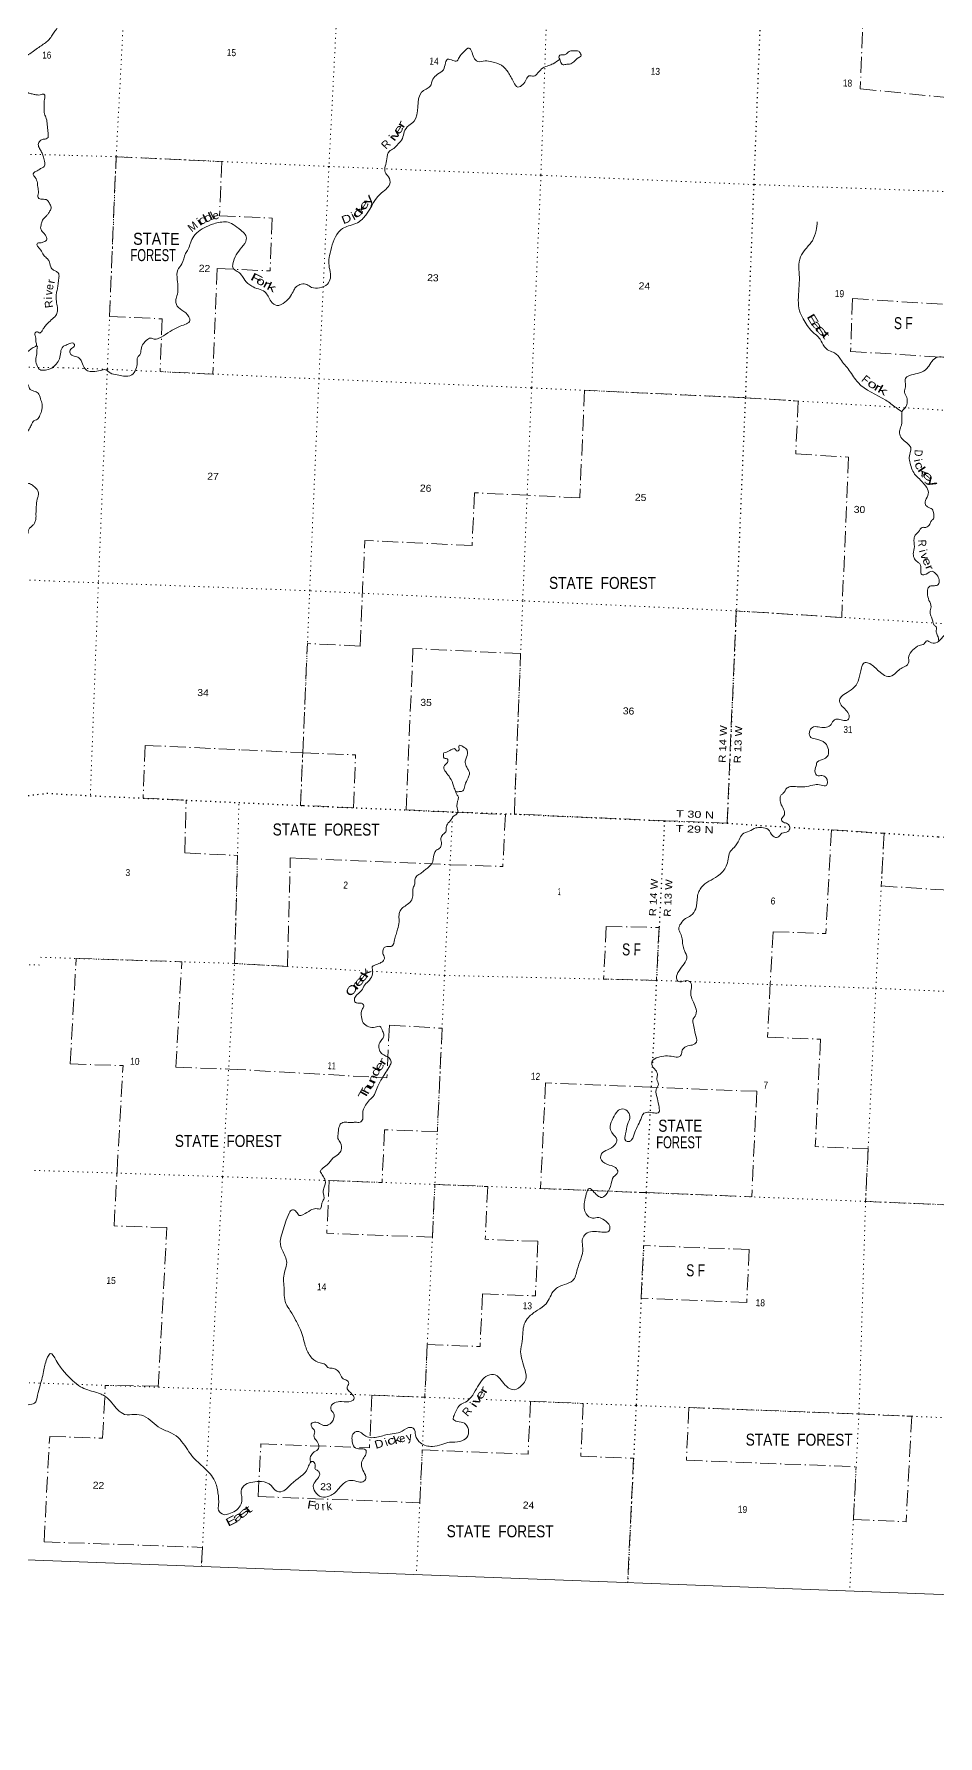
# Model space of a CAD drawing. Header units: feet. Extents: x -955330 to -733631, y 195788 to 387588.
# Drawn here: x -862511 to -839928, y 195788 to 238313 of the extents above; entities that cross this region are included whole.
import ezdxf
from ezdxf.enums import TextEntityAlignment as Align

# ---------------------------------------------------------------- set-up
doc = ezdxf.new("R2010")
doc.units = ezdxf.units.FT
doc.header["$LTSCALE"] = 80
doc.linetypes.add('DOT_DASHED', pattern=[7.7, 5, -1.2, 0.3, -1.2])
doc.linetypes.add('DOTTED', pattern=[1.5, 0.3, -1.2])
for name, color, linetype, lineweight in [('39', 7, 'Continuous', 13), ('4', 7, 'Continuous', 13), ('41', 7, 'Continuous', 13), ('44', 7, 'DOT_DASHED', 13), ('6', 7, 'DOTTED', 25), ('7', 7, 'DOTTED', 13)]:
    doc.layers.add(name, color=color, linetype=linetype, lineweight=lineweight)

msp = doc.modelspace()

# ---------------------------------------------------------------- linework, layer by layer
at = {"layer": '39'}
for points in [[(-864716.44, 240582.82), (-864678.18, 240408.87), (-864640.52, 240265.33), (-864613.38, 240112.15), (-864591.15, 239983.52), (-864560.84, 239724.88), (-864562.12, 239566.97), (-864580.27, 239436.19), (-864587.63, 239321.1), (-864586.75, 239209.67), (-864588.11, 239136.83), (-864588.87, 239033.58), (-864628.57, 238915.96), (-864687.34, 238821.53), (-864741.9, 238730.94), (-864815.9, 238655.45), (-864900.04, 238578.42), (-864982.37, 238497.24), (-865051, 238407.32), (-865087.88, 238350.33), (-865147.64, 238191.14), (-865171.54, 238066.7), (-865165.29, 237940.84), (-865147.68, 237842.8), (-865099.65, 237662.31), (-865017.26, 237484.25), (-864933.36, 237425.61), (-864859.84, 237403.91), (-864757.24, 237401.09), (-864643.09, 237430.13), (-864491.36, 237487.77), (-864392.03, 237501.31), (-864322.94, 237514.25), (-864264.66, 237511.5), (-864240.03, 237477.93), (-864232.41, 237424.91), (-864231.02, 237368.14), (-864155.96, 237249.16), (-864099.09, 237129.01), (-863954.58, 236943.97), (-863838.54, 236796.72), (-863705.89, 236703.37), (-863553.29, 236649.59), (-863447.79, 236622.33), (-863294.19, 236633.3), (-863204.73, 236651.36), (-863139.19, 236674.59), (-863096.56, 236725.23), (-863061.82, 236822.83), (-863041.89, 236904.92), (-863015.75, 236990.77), (-862990.32, 237017.92), (-862967.32, 237079.62), (-862971, 237217.51), (-862988, 237285.14), (-862971.07, 237389.66), (-862911.31, 237548.85), (-862865.26, 237629.71), (-862778.92, 237710.7), (-862683.09, 237779.08), (-862554.45, 237860.09), (-862420.94, 237959.1), (-862306.55, 238036.73), (-862198.1, 238116.67), (-862113.48, 238203.81), (-862042, 238311.82), (-861973.28, 238403.76), (-861888.71, 238533.43), (-861813.68, 238631.15), (-861719.57, 238705.69), (-861603.65, 238773.13), (-861546.57, 238831.19), (-861490.09, 238919.66), (-861445.44, 239057.29), (-861443.51, 239142.26), (-861446.77, 239245.7), (-861467.65, 239360.1), (-861472.87, 239508.18), (-861468.45, 239690.25), (-861449.36, 239928.32), (-861435.87, 240132.23), (-861414.2, 240382.34), (-861407.41, 240485.3), (-861371, 240571.68)], [(-852430, 237307.95), (-852285, 237419.95), (-852229, 237595.95), (-852180, 237681.95), (-852044, 237648.95), (-851941, 237644.95), (-851892, 237724.95), (-851774, 237869.95), (-851638, 237956.95), (-851586, 237899.95), (-851525, 237724.95), (-851427, 237625.95), (-851239, 237643.95), (-851070, 237618.95), (-850831, 237531.95), (-850668, 237356.95), (-850534, 237115.95), (-850422, 236986.95), (-850301, 237047.95), (-850216, 237179.95), (-850146, 237266.95), (-850032, 237256.95), (-849922, 237341.95), (-849795, 237468.95), (-849654, 237524.95), (-849545, 237571.95), (-849374, 237685.95)], [(-849374, 237685.95), (-849401, 237732.95), (-849375, 237786.95), (-849278, 237789.95), (-849205, 237820.95), (-849124, 237888.95), (-849009, 237891.95), (-848910, 237883.95), (-848858, 237821.95), (-848839, 237772.95), (-848901, 237726.95), (-849028, 237617.95), (-849132, 237562.95), (-849227, 237553.95), (-849314, 237551.95), (-849353, 237603.95), (-849374, 237685.95)], [(-861757.64, 230524.59), (-861657, 230562.95), (-861529, 230584.95), (-861497, 230519.95), (-861572, 230457.95), (-861617, 230363.95), (-861535, 230270.95), (-861417, 230237.95), (-861337, 230158.95), (-861262, 229984.95), (-861176, 229900.95), (-861036, 229877.95), (-860850, 229907.95), (-860722, 229923.95), (-860608, 229845.95), (-860436, 229797.95), (-860277, 229767.95), (-860069, 229795.95), (-859967, 229937.95), (-859936, 230099.95), (-859919, 230236.95), (-859869, 230299.95), (-859834, 230433.95), (-859779, 230581.95), (-859706, 230653.95), (-859595, 230716.95), (-859511, 230691.95), (-859457, 230692.95), (-859338, 230738.95), (-858857, 231013.95), (-858617, 231151.95), (-858719, 231342.95), (-858904, 231479.95), (-858970, 231647.95), (-858941, 231767.95), (-858932, 232175.95), (-858918, 232419.95), (-858822, 232569.95), (-858723, 232825.95), (-858657, 232934.95), (-858602, 233089.95), (-858519, 233260.95), (-858156, 233521.95), (-858021, 233573.95), (-857856.97, 233608.33), (-857705.75, 233620.59), (-857540, 233557.95), (-857347, 233411.95), (-857239, 233305.95), (-857207, 233177.95), (-857321, 232984.95), (-857544, 232572.95), (-857539, 232464.95), (-857461, 232399.95), (-857358, 232327.95), (-857245, 232166.95), (-857072, 232013.95), (-856906.75, 231942.9), (-856746, 231870.95), (-856589, 231631.95), (-856443, 231531.95), (-856244, 231611.95), (-856102, 231766.95), (-856021, 231909.95), (-855955, 232002.95), (-855699, 232056.95), (-855575, 231981.95), (-855377, 231973.95), (-855181, 232063.95), (-855108, 232210.95), (-855125, 232425.95), (-855146, 232630.95), (-855115, 232833.95), (-854904, 233361.95), (-854770, 233472.95), (-854615, 233527.95), (-854429, 233598.95), (-854284, 233714.95), (-853863, 234314.95), (-853724, 234431.95), (-853625, 234565.95), (-853657, 234746.95), (-853742, 234858.95), (-853735, 235007.95), (-853697, 235194.95), (-853634, 235385.95), (-853525, 235455.95), (-853412, 235566.95), (-853309, 235700.95), (-853263, 235870.95), (-853151, 236024.95), (-853017, 236133.95), (-852828, 236856.95), (-852718, 236935.95), (-852615, 237006.95), (-852547, 237184.95), (-852430, 237307.95)], [(-862984.25, 237029.02), (-862907.22, 236985.65), (-862814.63, 236940.77), (-862724.79, 236879.82), (-862610.38, 236827.84), (-862506.7, 236804.72), (-862426.77, 236790.82), (-862360.26, 236791.73), (-862307.16, 236807.45), (-862278.93, 236808.14), (-862257, 236803.05), (-862243.17, 236753.79), (-862257.68, 236614.74), (-862260.5, 236467.03), (-862249.25, 236318.66), (-862204.25, 236203.12), (-862181.42, 236044.07), (-862162.97, 235877.13), (-862157.14, 235785.72), (-862161.68, 235731.26), (-862211.79, 235693.12), (-862302.99, 235681.22), (-862375.96, 235627.96), (-862402.85, 235525.94), (-862358.92, 235430.71), (-862310.79, 235339.33), (-862277.38, 235234.46), (-862243.55, 235095.15), (-862258.01, 235000.65), (-862322.09, 234965.19), (-862409.32, 234908.55), (-862493.79, 234867.99), (-862530.3, 234819.08), (-862502.96, 234757.03), (-862434.5, 234626.21), (-862416.57, 234491.7), (-862403.12, 234347.27), (-862414.44, 234276.92), (-862408.65, 234228.05), (-862365.93, 234193.63), (-862271.65, 234185.12), (-862162.61, 234147.57), (-862116.3, 234060.32), (-862088.3, 234012.42), (-862103.04, 233911.86), (-862146.7, 233838.98), (-862193.92, 233776.41), (-862244.6, 233726.14), (-862311.12, 233638.15), (-862335.72, 233542.1), (-862348.95, 233473.87), (-862304.93, 233380.65), (-862251.37, 233319.39), (-862203.94, 233256.4), (-862200.21, 233163.06), (-862289.35, 233108.54), (-862372.51, 233096.26), (-862427.25, 233088.72), (-862437.16, 233048.68), (-862398.14, 232977.98), (-862340.75, 232912.49), (-862273.73, 232793.89), (-862198.81, 232715.42), (-862143.34, 232652.04), (-862091.98, 232499.75), (-862064.08, 232449.83), (-862003.84, 232402.43), (-861933.07, 232364.66), (-861894.84, 232320.32), (-861891.96, 232208.8), (-861908.85, 232061.75), (-861928.45, 231943.19), (-861953.51, 231837.04), (-861961.15, 231715.88), (-861940.13, 231560.97), (-861922.57, 231418.38), (-861949.84, 231308.28), (-862049.74, 231195.53), (-862167.54, 231087.68), (-862244.02, 231002.18), (-862291.8, 230927.48), (-862326.58, 230872.42), (-862366.27, 230841.89), (-862409.55, 230864.18), (-862476.25, 230859.23), (-862484.12, 230776.57), (-862463.7, 230652.07), (-862465.02, 230623.78), (-862449.36, 230570.38), (-862457.55, 230524.19), (-862532.25, 230477.08)], [(-842944, 233622.95), (-842973, 233401.95), (-843066, 233149.95), (-843234, 232940.95), (-843362, 232745.95), (-843402, 232490.95), (-843391, 232235.95), (-843417, 231666.95), (-843386, 231396.95), (-843294, 231195.95), (-843070, 230879.95), (-842873, 230688.95), (-842762, 230497.95), (-842652, 230402.95), (-842511, 230347.95), (-842367, 230189.95), (-842146, 229907.95), (-841924, 229602.95), (-841231, 229163.95), (-840975, 228977.95), (-840823, 228874.95)], [(-838307, 231980.95), (-838548, 231826.95), (-838691, 231701.95), (-838975, 231365.95), (-839056, 231212.95), (-839081, 231011.95), (-839159, 230834.95), (-839222, 230642.95), (-839212, 230444.95), (-839287, 230376.95), (-839409, 230406.95), (-839558, 230415.95), (-839650, 230333.95), (-839735, 230245.95), (-839893, 230244.95), (-840048, 230169.95), (-840158, 230017.95), (-840250, 229917.95), (-840438, 229832.95), (-840642, 229776.95), (-840743, 229709.95), (-840746, 229612.95), (-840742, 229493.95), (-840762, 229362.95), (-840704, 229229.95), (-840701, 229089.95), (-840749, 228974.95), (-840812, 228907.95), (-840832, 228785.95), (-840842, 228540.95), (-840882, 228411.95), (-840882, 228310.95), (-840807, 228178.95), (-840602.05, 227943.87), (-840610.22, 227890.74), (-840648, 227734.95), (-840625, 227586.95), (-840486, 227286.95), (-840362, 227167.95), (-840266.92, 227057.01), (-840172, 226900.95), (-840199, 226738.95), (-840251, 226582.95), (-840187, 226495.95), (-840070, 226438.95), (-840033, 226318.95), (-840043, 226197.95), (-840091, 226152.95), (-840134, 226065.95), (-840228, 225985.95), (-840322.1, 225984.2), (-840412.01, 225877.94), (-840494, 225792.95), (-840525, 225708.95), (-840518, 225506.95), (-840544, 225323.95), (-840510, 225196.95), (-840442, 225121.95), (-840381, 225073.95), (-840355, 224921.95), (-840331, 224807.95), (-840226, 224819.95), (-840076, 224887.95), (-839954, 224796.95), (-839902, 224675.95), (-839922, 224555.95), (-840017, 224528.95), (-840110, 224521.95), (-840170, 224478.95), (-840191, 224348.95), (-840152, 224162.95), (-840099, 223997.95), (-840126, 223867.95), (-840092, 223740.95), (-840059, 223640.95), (-840031, 223554.95), (-839976, 223502.95), (-839969, 223371.95), (-839937, 223279.95), (-839908, 223144.95)], [(-833068, 231071.95), (-833085, 230912.95), (-833174, 230725.95), (-833306, 230560.95), (-833360, 230406.95), (-833326, 230207.95), (-833307, 230028.95), (-833374, 229901.95), (-833535, 229779.95), (-833669, 229646.95), (-833741, 229485.95), (-833909, 229273.95), (-834095, 229188.95), (-834256, 229205.95), (-834373, 229256.95), (-834554, 229225.95), (-834768, 229142.95), (-834888, 228990.95), (-835073, 228966.95), (-835255, 228950.95), (-835339, 228841.95), (-835374, 228681.95), (-835434, 228586.95), (-835514, 228411.95), (-835590, 228308.95), (-835729, 228260.95), (-835815, 228205.95), (-835865, 228107.95), (-835953, 228056.95), (-836045, 227982.95), (-836093, 227852.95), (-836148, 227708.95), (-836258, 227609.95), (-836431, 227512.95), (-836573, 227432.95), (-836704, 227412.95), (-836798, 227451.95), (-836869, 227423.95), (-836937, 227345.95), (-837037, 227358.95), (-837160, 227346.95), (-837294, 227324.95), (-837372, 227299.95), (-837363, 227185.95), (-837386, 227040.95), (-837580, 226839.95), (-837679, 226731.95), (-837651, 226597.95), (-837601, 226468.95), (-837659, 226403.95), (-837822, 226414.95), (-837951, 226372.95), (-838014, 226267.95), (-837900, 226185.95), (-837896, 226061.95), (-838017, 225958.95), (-838075, 225884.95), (-837989, 225763.95), (-837893, 225607.95), (-837913, 225482.95), (-838049, 225406.95), (-838158, 225337.95), (-838320, 225124.95), (-838483, 224948.95), (-838650, 224767.95), (-838828, 224569.95), (-838945, 224504.95), (-838994, 224441.95), (-839094, 224388.95), (-839159, 224330.95), (-839203, 224206.95), (-839256, 224145.95), (-839296, 224015.95), (-839293, 223859.95), (-839360, 223789.95), (-839449, 223717.95), (-839400, 223616.95), (-839353, 223508.95), (-839441, 223416.95), (-839587, 223378.95), (-839704, 223336.95), (-839812, 223244.95), (-839895, 223150.95), (-839943, 223115.95), (-840090, 223102.95), (-840208, 223150.95), (-840271, 223078.95), (-840395, 223033.95), (-840560, 222913.95), (-840656, 222769.95), (-840670, 222582.95), (-840788, 222489.95), (-840907, 222420.95), (-841040, 222297.95), (-841223, 222265.95), (-841367, 222362.95), (-841428, 222411.95)], [(-861757.64, 230524.59), (-861785.06, 230503.75), (-861874.47, 230196.92), (-861961.15, 230065.32), (-862066.42, 229967.01), (-862154.63, 229932.69), (-862294.63, 229910.95), (-862385.96, 229939.57), (-862427.18, 230006.32), (-862468.11, 230166.22), (-862440.7, 230322.89), (-862434.51, 230456.27), (-862429.27, 230482.35), (-862430.16, 230506.69), (-862451.08, 230533.99)], [(-862532.25, 230477.08), (-862623.97, 230410.53), (-862703.72, 230341.39), (-862775.24, 230275.91), (-862828.3, 230217.66), (-862849.39, 230153.85), (-862838.65, 230037.9), (-862806.18, 229912.83), (-862768.75, 229807.77), (-862708.61, 229671.27), (-862671.74, 229554.09), (-862648.93, 229524.66), (-862622.07, 229452.51), (-862591.31, 229420.68), (-862512.13, 229390.61), (-862409.59, 229343.24), (-862349.73, 229200.67), (-862311.88, 229061.17), (-862326.06, 228885.64), (-862378.38, 228756.47), (-862448.74, 228672.71), (-862512.36, 228647.36), (-862548.68, 228602.5), (-862599.69, 228501.62), (-862671.55, 228385.52), (-862792.81, 228289.99), (-862868.4, 228180.15), (-862928.35, 228016.91), (-863004.27, 227856.45), (-863069.54, 227752.19), (-863139.33, 227680.56), (-863181.88, 227631.93), (-863189.64, 227551.29), (-863171.24, 227426.88), (-863154.7, 227349.14), (-863176.03, 227236.74), (-863177.59, 227072.77), (-863169.75, 226981.26), (-863109.57, 226802.23), (-863036, 226738), (-862888.67, 226700.66), (-862815.47, 226715.43), (-862782.42, 226776.65), (-862776.34, 226820.92), (-862779.88, 226918.3), (-862783.38, 226973.14), (-862766.31, 227037.15), (-862734.75, 227066.03), (-862671.32, 227087.34), (-862574.15, 227054.4), (-862480.86, 226981.14), (-862423.37, 226917.67), (-862399.54, 226823.38), (-862415.45, 226741.1), (-862431.95, 226689.22), (-862454.83, 226499.93), (-862462.42, 226336.24), (-862464.78, 226198.64), (-862486.89, 226112.6), (-862532.29, 226045.88), (-862644.44, 225929.67), (-862678.86, 225795.6), (-862730.09, 225733.21), (-862776.05, 225654.37), (-862864.4, 225573.49), (-862922.19, 225456.73), (-862950.02, 225334.5), (-862974.29, 225201.98), (-862987.91, 225038.58), (-863000.22, 224903.47), (-863063.8, 224835.59), (-863217.54, 224778.05), (-863343.09, 224763.72), (-863449.62, 224768.75), (-863531, 224707.79), (-863632.59, 224558.67), (-863750.65, 224228.05), (-863856.56, 223898.89), (-863970.56, 223612.64), (-864077.95, 223338.23), (-864112.28, 223206.19), (-864110.93, 223104.86), (-864081.49, 223044.74), (-864076.79, 222929.08), (-864144.06, 222824.92), (-864199.28, 222720.19), (-864211.49, 222587.1), (-864191.91, 222531.5), (-864211.98, 222402.83), (-864320.85, 222357.34), (-864414.57, 222290.88)], [(-841428, 222411.95), (-841541, 222520.95), (-841664, 222594.95), (-841771, 222598.95), (-841839, 222473.95), (-841903, 222198.95), (-842010, 221998.95), (-842200, 221861.95), (-842349, 221751.95), (-842391, 221641.95), (-842318, 221513.95), (-842201, 221390.95), (-842145, 221261.95), (-842182, 221177.95), (-842310, 221167.95), (-842448, 221196.95), (-842515, 221178.95), (-842599, 221062.95), (-842709, 220993.95), (-842876, 220990.95), (-843035, 221000.95), (-843129, 220908.95), (-843124, 220760.95), (-842998, 220699.95), (-842742, 220592.95), (-842666, 220434.95), (-842675, 220297.95), (-842769, 220199.95), (-842938, 220130.95), (-842972, 220026.95), (-842998, 219859.95), (-842944, 219785.95), (-842827, 219785.95), (-842724, 219731.95), (-842689, 219629.95), (-842714, 219535.95), (-842843, 219541.95), (-843008, 219556.95), (-843207, 219508.95), (-843395, 219502.95), (-843584, 219511.95), (-843696, 219474.95), (-843800, 219332.95), (-843853, 219287.95), (-843872, 219209.95), (-843856, 219092.95), (-843786, 218944.95), (-843766, 218804.95), (-843839, 218673.95), (-843785, 218616.95), (-843685, 218581.95), (-843630, 218482.95), (-843677, 218385.95), (-843826, 218343.95), (-843932, 218242.95), (-844048, 218268.95), (-844172, 218439.95), (-844334, 218483.95), (-844481, 218474.95), (-844643, 218394.95), (-844815, 218317.95), (-844892, 218182.95), (-845021, 217987.95), (-845124, 217869.95), (-845172, 217697.95), (-845218, 217519.95), (-845303, 217388.95), (-845438, 217267.95), (-845836, 216996.95), (-845902, 216887.95), (-845939, 216753.95), (-845981, 216457.95), (-846103, 216287.95), (-846235, 216211.95), (-846354, 216082.95), (-846403, 215960.95), (-846358, 215839.95), (-846318, 215701.95), (-846303, 215555.95), (-846263, 215414.95), (-846201, 215226.95), (-846270, 215083.95), (-846397, 214905.95), (-846459, 214719.95), (-846414, 214635.95), (-846242, 214658.95), (-846110, 214619.95), (-846086, 214481.95), (-846105, 214324.95), (-846058, 214169.95), (-845983, 213991.95), (-845977, 213809.95), (-846054, 213666.95), (-846025, 213517.95), (-845992, 213338.95), (-845963, 213125.95), (-846068, 213050.95)], [(-852063, 220440.95), (-852008, 220456.95), (-851942, 220397.95), (-851892, 220426.95), (-851902, 220497.95), (-851889, 220537.95), (-851797, 220506.95), (-851693, 220417.95), (-851682, 220338.95), (-851736, 220146.95), (-851712, 220016.95), (-851667, 219934.95), (-851631, 219858.95), (-851646, 219773.95), (-851728, 219590.95), (-851765, 219460.95), (-851811, 219391.95), (-851890, 219384.95), (-851975, 219382.95), (-851990, 219409.95), (-852029, 219530.95), (-852119, 219729.95), (-852225, 219875.95), (-852273, 220002.95), (-852235, 220058.95), (-852185, 220112.95), (-852177, 220183.95), (-852216, 220210.95), (-852266, 220218.95), (-852281, 220273.95), (-852270, 220350.95), (-852205, 220372.95), (-852143, 220402.95), (-852053, 220447.95)], [(-851973, 219383.95), (-851949, 219311.95), (-851909, 219247.95), (-851912, 219201.95), (-851933, 219124.95), (-851945, 219018.95), (-851927, 218870.95), (-851957, 218816.95), (-852029, 218766.95), (-852084, 218691.95), (-852183, 218571.95), (-852213, 218459.95), (-852222, 218376.95), (-852297, 218310.95), (-852348, 218209.95), (-852333, 218073.95), (-852378, 217968.95), (-852469, 217908.95), (-852514, 217821.95), (-852574, 217586.95), (-852683, 217473.95), (-852762, 217409.95), (-852840, 217345.95), (-852948, 217275.95), (-852997, 217180.95), (-853000, 217077.95), (-853036, 216979.95), (-853047, 216814.95), (-853076, 216682.95), (-853187, 216560.95), (-853296, 216487.95), (-853379, 216366.95), (-853393, 216232.95), (-853392, 216129.95), (-853427, 215942.95), (-853467, 215812.95), (-853504, 215682.95), (-853570, 215524.95), (-853673, 215514.95), (-853764, 215486.95), (-853793, 215407.95), (-853797, 215342.95), (-853755, 215227.95), (-853781, 215160.95), (-853866, 215098.95), (-853995, 215050.95), (-854063, 215001.95), (-854057, 214934.95), (-854054, 214831.95), (-854128, 214674.95), (-854245, 214557.95), (-854330, 214410.95), (-854434, 214317.95), (-854502, 214218.95), (-854497, 214131.95), (-854423, 214098.95), (-854306, 214086.95), (-854274, 214019.95), (-854315, 213941.95), (-854329, 213754.95), (-854284, 213603.95), (-854148, 213505.95), (-853987, 213500.95), (-853863, 213514.95), (-853803, 213397.95), (-853770, 213293.95), (-853799, 213213.95), (-853873, 213110.95), (-853897, 212986.95), (-853850, 212867.95), (-853746, 212787.95), (-853639, 212727.95), (-853590, 212630.95), (-853625, 212528.95), (-853817, 212216.95), (-853922, 212023.95), (-853990, 211856.95), (-854033, 211772.95), (-854131, 211679.95), (-854228, 211546.95), (-854299, 211347.95), (-854300, 211201.95), (-854367, 211121.95), (-854486, 211123.95), (-854579, 211112.95), (-854696, 211120.95), (-854824, 211102.95), (-854883, 211027.95), (-854910, 210866.95), (-854919, 210715.95), (-854856, 210606.95), (-854836, 210427.95), (-854906, 210323.95), (-855044, 210222.95), (-855187, 210059.95), (-855319, 209950.95), (-855366, 209891.95)], [(-846068, 213050.95), (-846217, 213015.95), (-846315, 212921.95), (-846345, 212807.95), (-846405, 212754.95), (-846542, 212761.95), (-846923, 212743.95), (-847064, 212649.95), (-847077, 212564.95), (-846982, 212424.95), (-846936, 212297.95), (-846949, 212196.95), (-846911, 212070.95), (-846968, 211943.95), (-846937, 211703.95), (-846896, 211496.95), (-846900, 211371.95), (-847015, 211354.95), (-847180, 211372.95), (-847297, 211327.95), (-847336, 211242.95), (-847499, 210871.95), (-847582, 210684.95), (-847650, 210638.95), (-847728, 210661.95), (-847732, 210833.95), (-847684, 211065.95), (-847625, 211269.95), (-847693, 211405.95), (-847845, 211452.95), (-847957, 211369.95), (-848070, 211177.95), (-848117, 210963.95), (-848057, 210837.95), (-847953, 210692.95), (-847999, 210557.95), (-848187, 210432.95), (-848333, 210335.95), (-848355, 210221.95), (-848199, 210070.95), (-847984, 209988.95), (-847925, 209877.95), (-848032, 209754.95), (-848090, 209580.95), (-848196, 209347.95), (-848317, 209244.95), (-848436, 209288.95), (-848553, 209413.95), (-848636, 209469.95), (-848713, 209330.95), (-848762, 209127.95), (-848717, 208829.95), (-848560, 208727.95), (-848402, 208740.95), (-848263, 208675.95), (-848128, 208529.95), (-848136, 208424.95), (-848405, 208384.95), (-848759, 208303.95), (-848814, 208176.95), (-848800, 207977.95), (-848851, 207704.95), (-848941, 207439.95), (-849052, 207165.95), (-849261, 207067.95), (-849512, 206928.95), (-849618, 206758.95), (-849719, 206584.95), (-849930, 206427.95), (-850155, 206246.95), (-850262, 206078.95), (-850298, 205878.95), (-850314, 205654.95), (-850355, 205389.95), (-850317, 205175.95), (-850245, 204928.95), (-850226, 204693.95), (-850309, 204565.95), (-850515, 204436.95), (-850708, 204524.95), (-850840, 204675.95), (-850987, 204809.95), (-851173, 204793.95), (-851333, 204659.95), (-851460, 204462.95), (-851588, 204252.95), (-851735, 204129.95), (-851871, 204055.95), (-851958, 203925.95), (-852018, 203793.95), (-852037, 203705.95), (-851937, 203643.95), (-851759, 203599.95), (-851659, 203444.95), (-851700, 203247.95), (-851870, 203146.95), (-852129, 203130.95)], [(-855366, 209891.95), (-855298, 209784.95), (-855234, 209665.95), (-855268, 209478.95), (-855281, 209327.95), (-855265, 209219.95), (-855308, 209136.95), (-855326, 209054.95), (-855356, 208960.95), (-855471, 208964.95), (-855601, 208921.95), (-855792, 208811.95), (-855886, 208791.95), (-855961, 208887.95), (-856056, 208934.95), (-856134, 208852.95), (-856230, 208621.95), (-856295, 208407.95), (-856355, 208187.95), (-856353, 208060.95), (-856303, 207916.95), (-856198, 207620.95), (-856243, 207409.95), (-856275, 207235.95), (-856269, 207047.95), (-856258, 206796.95), (-856222, 206593.95), (-856109, 206411.95), (-855975, 206176.95), (-855837, 205897.95), (-855716, 205481.95), (-855569, 205230.95), (-855361, 205106.95), (-855239, 205069.95), (-855171, 204996.95), (-855061, 204973.95), (-854957, 204939.95), (-854860, 204827.95), (-854791, 204713.95), (-854694, 204672.95), (-854650, 204601.95), (-854692, 204482.95), (-854634, 204397.95), (-854549, 204305.95), (-854509, 204221.95), (-854584, 204153.95), (-854826, 204143.95), (-855005, 204108.95), (-855081, 204050.95), (-855098, 203964.95), (-855022, 203832.95), (-855019, 203735.95), (-855160, 203558.95), (-855283, 203546.95), (-855408, 203612.95), (-855533, 203623.95), (-855586, 203584.95), (-855573, 203509.95), (-855513, 203438.95), (-855501, 203357.95), (-855518, 203285.95), (-855465, 203180.95), (-855394, 203044.95), (-855401, 202970.95), (-855513, 202883.95), (-855588, 202798.95), (-855610, 202736.95), (-855600.65, 202620.06)], [(-852129, 203130.95), (-852320, 203072.95), (-852560, 203021.95), (-852854, 203108.95), (-852980, 203306.95), (-853025, 203465.95), (-853095, 203496.95), (-853314, 203404.95), (-853720, 203308.95), (-854025, 203241.95), (-854190, 203261.95), (-854302, 203333.95), (-854435, 203398.95), (-854546, 203325.95), (-854567, 203187.95), (-854501, 202997.95), (-854361, 202958.95), (-854228, 202937.95), (-854220, 202832.95), (-854290, 202711.95), (-854331, 202575.95), (-854273, 202385.95), (-854222, 202222.95), (-854295, 202135.95), (-854448, 202148.95), (-854633, 202169.95), (-854743, 202122.95), (-854895, 201969.95), (-855125, 201785.95), (-855330, 201764.95), (-855489, 201886.95), (-855529, 202069.95), (-855432, 202211.95), (-855377, 202361.95), (-855421, 202415.95), (-855488, 202458.95), (-855485, 202559.95), (-855561, 202648.95), (-855623, 202595.95), (-855675, 202474.95), (-856086, 202077.95), (-856342, 201890.95), (-856446, 201901.95), (-856583, 202045.95), (-856832, 202143.95), (-857044, 202131.95), (-857229, 202071.95), (-857338, 201901.95), (-857322, 201767.95), (-857360, 201536.95), (-857646, 201337.95), (-857774, 201319.95), (-857900, 201428.95), (-857901, 201566.95), (-857916, 201861.95), (-857995, 202157.95), (-858114, 202336.95), (-858567, 202790.95), (-858864, 203194.95), (-859073, 203354.95), (-859355, 203478.95), (-859774, 203783.95), (-860001, 203823.95), (-860247, 203823.95), (-860419, 203936.95), (-860715, 204261.95), (-860973, 204378.95), (-861354, 204514.95), (-861540, 204664.95), (-861957, 205170.95), (-862107, 205341.95), (-862174, 205248.95), (-862263, 204938.95), (-862359, 204547.95), (-862423, 204305.95), (-862496, 204099.95), (-862655, 204064.95), (-862780.22, 204034.93)]]:
    msp.add_spline(points, degree=3, dxfattribs=at)
at = {"layer": '4'}
msp.add_lwpolyline([(-733631.22, 379550.22), (-739699.92, 195787.95), (-770508.84, 196826.62), (-801316.3, 197907.67), (-832122.26, 199031.09), (-862926.63, 200196.88), (-893729.37, 201405.05)], dxfattribs=at)
at = {"layer": '44'}
for p, q in [((-841768.73, 239589.5), (-841868.67, 236946)), ((-857821.73, 235126.35), (-857877.79, 233773.33)), ((-857932.43, 232454.45), (-856613.79, 232394.32)), ((-860624.36, 231255.83), (-859305.72, 231195.7)), ((-859305.72, 231195.7), (-859360.36, 229876.82)), ((-848760.38, 229410.43), (-848872.9, 226725.63)), ((-844741, 229225.95), (-848760.38, 229410.43)), ((-844741, 229225.95), (-843423.34, 229142.79)), ((-843423.34, 229142.79), (-843479.3, 227823.7)), ((-843479.3, 227823.7), (-842161.65, 227740.54)), ((-842161.65, 227740.54), (-842331.52, 223736.27)), ((-842331.52, 223736.27), (-844967, 223898.95)), ((-855796.18, 220356.04), (-855680.56, 223084.18)), ((-854362.04, 223021.49), (-855680.56, 223084.18)), ((-853214.36, 218927.17), (-853043.51, 222958.8)), ((-850353.74, 222830.92), (-853043.51, 222958.8)), ((-850511, 218821.95), (-850353.74, 222830.92)), ((-859736.27, 220539.31), (-859786.35, 219220.22)), ((-855796.18, 220356.04), (-854477.35, 220300.42)), ((-854533.25, 218981.34), (-854477.35, 220300.42)), ((-859786.35, 219220.22), (-858710.84, 219170.69)), ((-858746.3, 217850.92), (-858710.84, 219170.69)), ((-853214.36, 218927.17), (-850733.63, 218811.45)), ((-850733.63, 218811.45), (-850798.22, 217511.36)), ((-842590.39, 218427.88), (-842729.57, 215835.16)), ((-858746.3, 217850.92), (-857427.46, 217790.18)), ((-856181.55, 215014.79), (-856108.66, 217727.86)), ((-848214.65, 216017.43), (-848281.13, 214698.62)), ((-848214.65, 216017.43), (-846894.51, 215986.76)), ((-844048.89, 215883.07), (-842729.57, 215835.16)), ((-861607.69, 212578.97), (-861459.2, 215215.58)), ((-861459.2, 215215.58), (-858819.73, 215131.83)), ((-858968.22, 212495.21), (-858819.73, 215131.83)), ((-853633.8, 213547.41), (-853694.66, 212228.74)), ((-853633.8, 213547.41), (-852315.86, 213472.28)), ((-852315.86, 213472.28), (-852435.14, 210887.6)), ((-844182.58, 213246.19), (-842863.36, 213198.28)), ((-842863.36, 213198.28), (-842991.84, 210515.39)), ((-861607.69, 212578.97), (-860287.95, 212537.09)), ((-849729.38, 212103.44), (-849858.14, 209466.46)), ((-844453.25, 211895.08), (-844582.02, 209258.12)), ((-841672.86, 210462.48), (-842991.84, 210515.39)), ((-855134.4, 209665.45), (-855197.15, 208346.87)), ((-855134.4, 209665.45), (-853815.18, 209617.2)), ((-851176.95, 209517.7), (-851239.7, 208199.14)), ((-859191.85, 208488.77), (-860511.41, 208532.9)), ((-859410.49, 204501.3), (-859191.85, 208488.77)), ((-852558.75, 208250.37), (-855197.15, 208346.87)), ((-849920.65, 208147.89), (-851239.7, 208199.14)), ((-849920.65, 208147.89), (-849985.48, 206785.62)), ((-844643.78, 207939.54), (-847281.72, 208045.37)), ((-844643.78, 207939.54), (-844705.49, 206620.96)), ((-851304.49, 206837.84), (-851367.24, 205519.3)), ((-851304.49, 206837.84), (-849985.48, 206785.62)), ((-852686.25, 205571.5), (-852749, 204252.95)), ((-852686.25, 205571.5), (-851367.24, 205519.3)), ((-859409.06, 204527.44), (-860729.93, 204546.65)), ((-854068.1, 204303.08), (-854130.03, 202984.48)), ((-854068.1, 204303.08), (-852749, 204252.95)), ((-850107.02, 204148.37), (-850169.91, 202829.82)), ((-850107.02, 204148.37), (-848788.01, 204096.16)), ((-848788.01, 204096.16), (-848850.9, 202777.62)), ((-846149.88, 203993.95), (-846212.77, 202675.39)), ((-840583.17, 203775.98), (-840722.3, 201139.53)), ((-846212.77, 202675.39), (-841971.57, 202514.64)), ((-842041.14, 201196.5), (-841971.57, 202514.64)), ((-842041.14, 201196.5), (-840722.3, 201139.53))]:
    msp.add_line(p, q, dxfattribs=at)
for points in [[(-841868.67, 236946), (-839324.72, 236686.4), (-833844.16, 236463.9)], [(-860624.36, 231255.83), (-860459, 235246.95), (-857821.73, 235126.35)], [(-857877.79, 233773.33), (-856559.15, 233713.2), (-856613.79, 232394.32)], [(-857932.43, 232454.45), (-858041.71, 229816.69), (-859360.36, 229876.82)], [(-842061.89, 231702.13), (-842109.3, 230382.49), (-839473.57, 230216.15)], [(-842061.89, 231702.13), (-839426.16, 231535.79), (-839473.57, 230216.15)], [(-848872.9, 226725.63), (-850177.28, 226787), (-851509.99, 226850.36), (-851565.26, 225531.51), (-854248.58, 225659.08)], [(-854362.04, 223021.49), (-854310.65, 224234.04), (-854248.58, 225659.08)], [(-844967, 223898.95), (-845197, 218593.95), (-846760, 218654.95), (-850511, 218821.95)], [(-859736.27, 220539.31), (-857330.49, 220428.52), (-855796.18, 220356.04)], [(-854533.25, 218981.34), (-855852, 219038.95), (-855796.18, 220356.04)], [(-842590.39, 218427.88), (-841273, 218343.95), (-841343.76, 217025.77)], [(-856181.55, 215014.79), (-857500, 215089.95), (-857427.46, 217790.18)], [(-856108.66, 217727.86), (-855836.72, 217715.01), (-852103.28, 217557.94), (-850798.22, 217511.36)], [(-841343.76, 217025.77), (-839994.47, 216939.08), (-836000, 216738.2)], [(-846894.51, 215986.76), (-846961, 214667.95), (-848281.13, 214698.62)], [(-844048.89, 215883.07), (-844117.61, 214602.84), (-844182.58, 213246.19)], [(-860511.41, 208532.9), (-860435.93, 209909.44), (-860287.95, 212537.09)], [(-858968.22, 212495.21), (-857617.01, 212452.33), (-853694.66, 212228.74)], [(-844453.25, 211895.08), (-847115.84, 212001.89), (-849729.38, 212103.44)], [(-852435.14, 210887.6), (-853754.32, 210935.85), (-853815.18, 209617.2)], [(-841672.86, 210462.48), (-841736, 209143.95), (-836321, 208916.95)], [(-852558.75, 208250.37), (-852496, 209568.95), (-851176.95, 209517.7)], [(-849858.14, 209466.46), (-847220, 209363.95), (-844582.02, 209258.12)], [(-844705.49, 206620.96), (-847343.43, 206726.78), (-847281.72, 208045.37)], [(-862261.54, 200636.96), (-862120.11, 203273.65), (-860800.65, 203228.3), (-860729.93, 204546.65)], [(-846149.88, 203993.95), (-841902, 203832.95), (-840583.17, 203775.98)], [(-856913.21, 201769.29), (-856842.5, 203087.55), (-854130.03, 202984.48)], [(-856913.21, 201769.29), (-852872.86, 201615.75), (-852810.93, 202934.36), (-850169.91, 202829.82)], [(-848850.9, 202777.62), (-847531.89, 202725.41), (-847680.25, 199614.58)], [(-862261.54, 200636.96), (-858303.15, 200500.9), (-858328.93, 200020.2)]]:
    msp.add_lwpolyline(points, dxfattribs=at)
at = {"layer": '6'}
for points in [[(-844083.97, 245449.63), (-844099, 245132.95), (-844321, 239849.95), (-844531, 234551.95), (-844741, 229225.95), (-844967, 223898.95), (-845197, 218593.95)], [(-891043.76, 220512.48), (-889037.96, 220415.74), (-887498.36, 220343.04), (-883669.19, 220168.31), (-882376.53, 220113.34), (-878405.4, 219915.7), (-877005.93, 219861.77), (-873382.47, 219725.1), (-871707.46, 219662.21), (-867952.74, 219488.97), (-866490.32, 219446.24), (-862658.47, 219285.55), (-862188.84, 219343.11)], [(-862188.84, 219343.11), (-861105, 219280.95), (-857392, 219109.95), (-855777.83, 219033.7), (-852052, 218876.95), (-850511, 218821.95), (-846760, 218654.95), (-845197, 218593.95), (-841273, 218343.95), (-839919, 218256.95), (-835942, 218056.95), (-834721, 217983.95), (-831424.78, 217802.56)], [(-846760, 218654.95), (-846961, 214667.95), (-847220, 209363.95), (-847469, 204043.95), (-847680.25, 199614.58)]]:
    msp.add_lwpolyline(points, dxfattribs=at)
at = {"layer": '7'}
for p, q in [((-861779.16, 229975.16), (-862856.68, 229988.26)), ((-865257.3, 224792.32), (-861984.7, 224641.19))]:
    msp.add_line(p, q, dxfattribs=at)
for points in [[(-855852, 219038.95), (-855629.43, 224290.71), (-855394, 229695.95), (-855139.75, 235078.12), (-854870, 240313.95), (-854581, 245622.95), (-854565.93, 245847.98)], [(-849414.99, 245651.61), (-849416, 245386.95), (-849658, 240098.95), (-849847, 234783.95), (-850079, 229470.95), (-850302, 224149.95), (-850511, 218821.95)], [(-859919.78, 245266.77), (-860176, 240559.95), (-860459, 235246.95), (-860679, 229936.95), (-860903, 224601.95), (-861105, 219280.95)], [(-886825.21, 236334.87), (-881649.77, 236088.46), (-876277.77, 235867.2), (-870936.24, 235683.83), (-865721.12, 235380.87), (-861574.7, 235281.06)], [(-830829.86, 233813.72), (-833954, 234167.95), (-839322, 234362.95), (-844531, 234551.95), (-849847, 234783.95), (-855145, 235003.95), (-860459, 235246.95), (-861574.7, 235281.06)], [(-861779.16, 229975.16), (-860679, 229936.95), (-855394, 229695.95), (-850079, 229470.95), (-844741, 229225.95), (-839595.17, 228901.2), (-834204, 228575.95), (-831031.2, 228394.74)], [(-831229.13, 223068.17), (-834453, 223257.95), (-839718, 223574.95), (-844967, 223898.95), (-850302, 224149.95), (-855617, 224402.65), (-860903, 224601.95), (-861984.7, 224641.19)], [(-858328.93, 200020.2), (-858091, 204455.95), (-857800, 209762.95), (-857500, 215089.95), (-857392, 219109.95)], [(-852052, 218876.95), (-852255, 214790.95), (-852496, 209568.95), (-852749, 204252.95), (-852957.43, 199814.96)], [(-841273, 218343.95), (-841481, 214468.95), (-841736, 209143.95), (-841902, 203832.95), (-842135.66, 199405.4)], [(-862371.4, 215051.42), (-862890.61, 215061.76), (-868165.92, 215152.89), (-873596.45, 215328.31), (-878565.07, 215473.82), (-883842.41, 215694.66), (-889230.12, 215924.76), (-891737.09, 216073.51), (-892117.81, 216073.26)], [(-862346.82, 215243.75), (-857500, 215089.95), (-854379.28, 214912.05)], [(-854192.86, 214901.42), (-852255, 214790.95), (-846961, 214667.95), (-841481, 214468.95), (-836110, 214236.95), (-832486.83, 213981.38)], [(-833697.93, 208741.97), (-836321, 208916.95), (-841736, 209143.95), (-847220, 209363.95), (-852496, 209568.95), (-857800, 209762.95), (-862551.88, 209921.88)], [(-862756.33, 204616.3), (-858091, 204455.95), (-852749, 204252.95), (-851593.37, 204207.21)], [(-851217.65, 204192.33), (-847469, 204043.95), (-841902, 203832.95), (-836554, 203601.95), (-834633.23, 203466.91)]]:
    msp.add_lwpolyline(points, dxfattribs=at)

# ---------------------------------------------------------------- texts
at = {"layer": '41'}
for s, rotation, width, p in [('e', 56.024, 1.6, (-853326.54, 235878.87)), ('r', 58.519, 1.7, (-853248.04, 236009.09)), ('i', 53.345, 1.55, (-853481.89, 235655.21)), ('v', 57.496, 1.65, (-853403.93, 235760.3)), ('c', 41.43, 2.1, (-854362.56, 233778.27)), ('k', 53.051, 1.95, (-854257.82, 233886.36)), ('e', 58.173, 1.55, (-854187.71, 233991.58)), ('y', 54.572, 1.8, (-854084.35, 234120.11)), ('i', 34.357, 1.45, (-858329.42, 233537.89)), ('d', 28.001, 1.6, (-858251.78, 233584.84)), ('d', 25.203, 1.55, (-858126.42, 233639.1)), ('l', 25.609, 1.1, (-858014.68, 233684.83)), ('e', 14.552, 1.05, (-857946.08, 233688.68)), ('D', 21.397, 1.25, (-854669.53, 233602.44)), ('i', 27.629, 1.2, (-854492.89, 233672.02)), ('r', 79.185, 1.1, (-861994.48, 232114.99)), ('F', 332.253, 1.75, (-857000.55, 232119.39)), ('o', 331.867, 1.4, (-856887.91, 232049.46)), ('e', 80.158, 0.95, (-862031.72, 231977.94)), ('r', 332.174, 1.6, (-856746.09, 231974.15)), ('k', 332.71, 1.6, (-856622.09, 231900.07)), ('E', 300.863, 1.65, (-843140.2, 231127.67)), ('a', 305.652, 1.75, (-843027.2, 230976.57)), ('s', 312.244, 2.2, (-842904.67, 230837.02)), ('t', 313.525, 1.95, (-842800.02, 230724.48)), ('o', 328.062, 1.55, (-841614.21, 229481.09)), ('r', 330.014, 1.65, (-841480.3, 229397.5)), ('k', 330.014, 1.7, (-841358.23, 229327.08)), ('D', 268.861, 0.85, (-840512.92, 227845.1)), ('c', 291.468, 1.4, (-840485.51, 227495.13)), ('k', 303.858, 1.8, (-840381.65, 227325.25)), ('e', 318.828, 1.9, (-840238.78, 227196.76)), ('y', 312.178, 2.05, (-840142.29, 227067.88)), ('R', 272.044, 0.9, (-840420.82, 225588.25)), ('v', 286.798, 1.2, (-840347.77, 225239.44)), ('e', 293.832, 1.3, (-840286.81, 225091.9)), ('r', 291.002, 1.35, (-840227.57, 224950.23)), ('e', 51.145, 1.8, (-854316.62, 214579.5)), ('e', 51.945, 1.75, (-854225.65, 214696.55)), ('k', 59.318, 1.7, (-854139.78, 214809.32)), ('C', 51.37, 1.55, (-854507.6, 214356.44)), ('r', 53.149, 1.9, (-854402.33, 214475.55)), ('e', 58.717, 1.5, (-853801.99, 212473.23)), ('r', 58.807, 1.7, (-853719.21, 212595.07)), ('n', 68.559, 1.35, (-853961.63, 212175.09)), ('d', 65.511, 1.5, (-853888.58, 212346.31)), ('T', 60.967, 1.65, (-854190.6, 211791.79)), ('h', 63.083, 1.45, (-854115.12, 211899.66)), ('u', 63.787, 1.5, (-854027.15, 212041.96)), ('i', 55.646, 1.45, (-851452.66, 204010.64)), ('v', 53.937, 1.8, (-851366.22, 204139.46)), ('e', 58.714, 1.5, (-851277.65, 204266.24)), ('r', 60.39, 1.65, (-851190.36, 204390.38)), ('k', 20.308, 1.35, (-853407.56, 203104.36)), ('y', 14.363, 1.1, (-853118.66, 203169.1)), ('D', 16.291, 1.15, (-853863.93, 202992.28)), ('c', 24.264, 1.5, (-853555.43, 203076.88)), ('F', 350.574, 1.3, (-855593.19, 201461.08)), ('o', 355.96, 0.8, (-855446.91, 201442.95)), ('E', 26.767, 1.55, (-857539.46, 201075.36)), ('a', 36.193, 1.8, (-857368.02, 201186.92)), ('s', 43.638, 2.3, (-857219.23, 201299.95)), ('t', 41.249, 1.85, (-857095.03, 201373.78))]:
    msp.add_text(s, height=200, rotation=rotation, dxfattribs=dict(at, width=width)).set_placement(p, align=Align.CENTER)
for s, rotation, p in [('R', 45.437, (-853648.13, 235485.78)), ('M', 39.725, (-858482.79, 233425.04)), ('v', 82.006, (-862050.97, 231839.69)), ('i', 90.816, (-862061.17, 231716.28)), ('R', 97.858, (-862043.35, 231577.38)), ('F', 320.46, (-841794.68, 229602.39)), ('i', 281.48, (-840527.13, 227642.6)), ('i', 284.669, (-840396.72, 225375.66)), ('R', 49.393, (-851619.07, 203830.32)), ('e', 13.152, (-853291.8, 203131.03)), ('i', 21.113, (-853679.15, 203034.8)), ('r', 5.339, (-855274.76, 201428.98)), ('k', 7.837, (-855125.43, 201433.38))]:
    msp.add_text(s, height=200, rotation=rotation, dxfattribs=at).set_placement(p, align=Align.CENTER)
at = {"layer": '44'}
for s, width, p in [('STATE  ', 0.9, (-860035.27, 233046.94)), ('FOREST', 0.7, (-860103.19, 232639.17)), ('S F', 0.75, (-841026.67, 230939.83)), ('STATE  FOREST', 0.85, (-849643.88, 224449.96)), ('STATE  FOREST', 0.85, (-856548.84, 218288.2)), ('S F', 0.75, (-847818.44, 215291.93)), ('STATE ', 0.85, (-846915.82, 210886.14)), ('STATE  FOREST', 0.85, (-858993.87, 210506.71)), ('FOREST', 0.7, (-846966.75, 210472.71)), ('S F', 0.75, (-846216.7, 207272.58)), ('STATE  FOREST', 0.85, (-844731.13, 203042.38)), ('STATE  FOREST', 0.85, (-852202.09, 200754.38))]:
    msp.add_text(s, height=300, rotation=359.919, dxfattribs=dict(at, width=width)).set_placement(p)
at = {"layer": '6'}
for s, rotation, width, p in [('R 14 W', 87.517, 1.2, (-845235.09, 220100.5)), ('R 13 W', 87.517, 1.2, (-844856.94, 220088.53)), ('T 30 N', 357.765, 1.35, (-846472.61, 218747.22)), ('T 29 N', 357.765, 1.35, (-846482.37, 218376.03)), ('R 14 W', 87.114, 1.2, (-846971.36, 216266.53)), ('R 13 W', 87.114, 1.2, (-846606.06, 216253.61))]:
    msp.add_text(s, height=175, rotation=rotation, dxfattribs=dict(at, width=width)).set_placement(p)
at = {"layer": '7', "width": 0.85}
msp.add_text('16', height=175, dxfattribs=at).set_placement((-862302.72, 237699.43))
at = {"layer": '7'}
for s, width, p in [('15', 0.9, (-857700, 237765.95)), ('14', 0.9, (-852638, 237550.95)), ('13', 0.9, (-847108.73, 237297.19)), ('18', 0.9, (-842308.05, 237004.28)), ('22', 1.1, (-858398.78, 232374.78)), ('23', 1.1, (-852692.5, 232141.42)), ('24', 1.1, (-847408.64, 231935.43)), ('19', 0.9, (-842508.42, 231744.6)), ('27', 1.1, (-858185, 227178.95)), ('26', 1.1, (-852873.38, 226882.95)), ('25', 1.1, (-847501.82, 226652.87)), ('30', 1.1, (-842033.88, 226350.6)), ('34', 1.1, (-858434, 221772.95)), ('35', 1.1, (-852861.57, 221528.95)), ('36', 1.1, (-847803.54, 221316.18)), ('31', 0.85, (-842290, 220850.95)), ('3', 0.9, (-860229, 217275.95)), ('2', 0.9, (-854787, 216962.95)), ('1', 0.45, (-849427, 216797.95)), ('6', 0.9, (-844110, 216565.95)), ('10', 0.9, (-860111.92, 212560.94)), ('11', 0.65, (-855177, 212449.91)), ('12', 0.9, (-850100.94, 212186.21)), ('7', 0.9, (-844292, 211964.6)), ('15', 0.9, (-860706.44, 207085.06)), ('14', 0.9, (-855445.1, 206927.02)), ('18', 0.9, (-844486.79, 206528.68)), ('13', 0.9, (-850306.38, 206453.48)), ('22', 1.1, (-861046.95, 201966.52)), ('23', 1.1, (-855366.7, 201931.68)), ('24', 1.1, (-850303, 201471.95)), ('19', 0.9, (-844930, 201365.95))]:
    msp.add_text(s, height=175, rotation=358.105, dxfattribs=dict(at, width=width)).set_placement(p)

doc.saveas('drawing.dxf')
